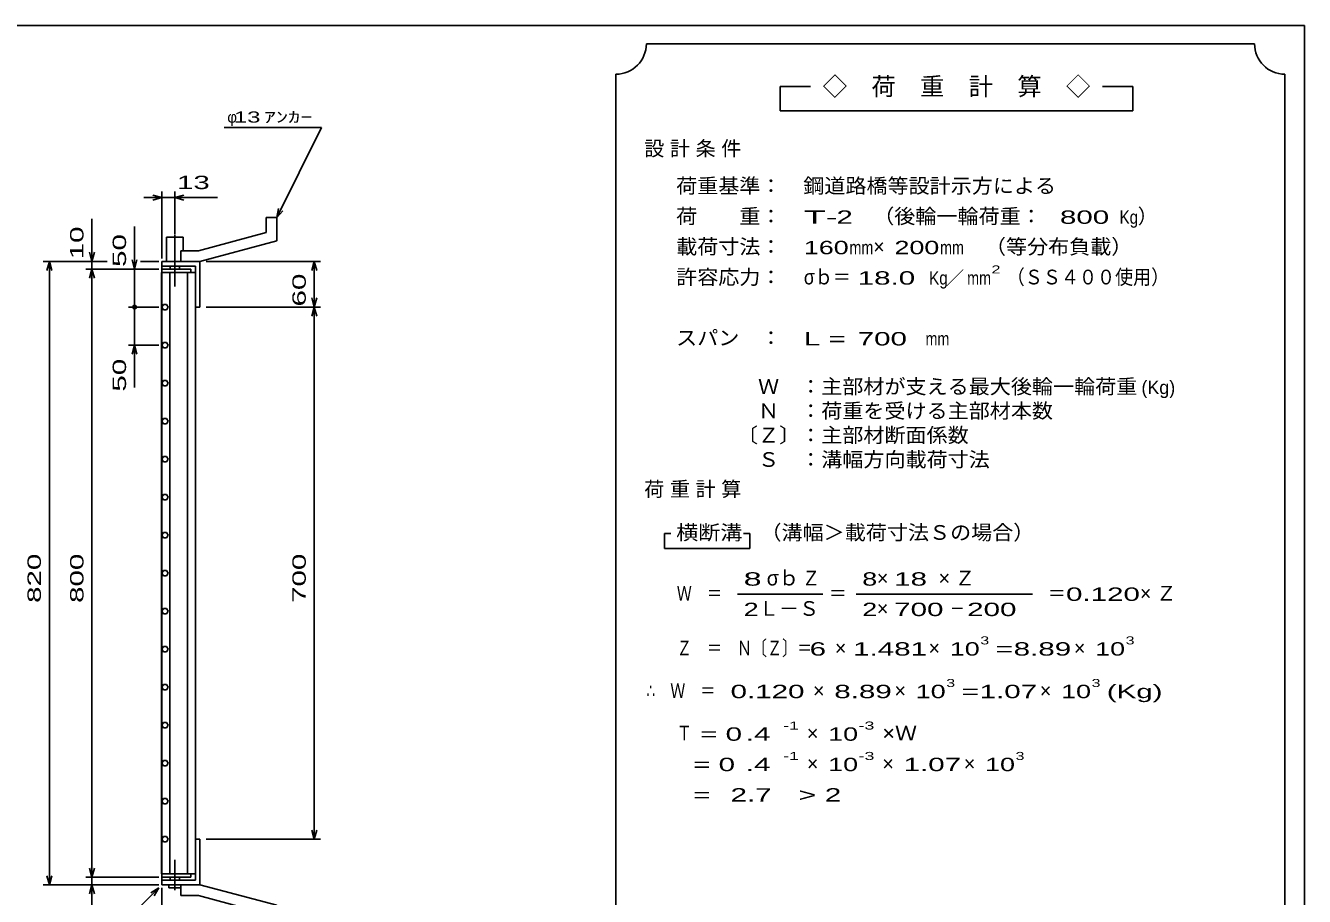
# Model space of a CAD drawing. Units: millimetres, scale not verified. Extents: x -1456 to 1385, y -1026 to 843.
# Drawn here: x -297 to 1385, y -303 to 843 of the extents above; entities that cross this region are included whole.
import ezdxf
from ezdxf.enums import TextEntityAlignment as Align

# ---------------------------------------------------------------- set-up
doc = ezdxf.new("R2010")
doc.units = ezdxf.units.MM
doc.header["$LTSCALE"] = 8
doc.linetypes.add('LONG_DASHED_DOTTED', pattern=[15.25, 12, -1.5, 0.25, -1.5])
for name, color, linetype, lineweight in [('0_2', 150, 'Continuous', 25), ('16', 3, 'Continuous', 25), ('19', 6, 'Continuous', 25), ('22', 4, 'Continuous', 25), ('24', 2, 'Continuous', 25)]:
    doc.layers.add(name, color=color, linetype=linetype, lineweight=lineweight)
doc.styles.add('ベクトル', font='')
doc.styles.get('ベクトル').set_extended_font_data('ベクトル')

msp = doc.modelspace()

# ---------------------------------------------------------------- linework, layer by layer
at = {"layer": '0_2'}
for p, q in [((-1383.2, 842.8), (1384.8, 842.8)), ((1384.8, 842.8), (1384.8, -917.2))]:
    msp.add_line(p, q, dxfattribs=at)
at = {"layer": '16'}
for p, q in [((-80, 522.5), (-118, 522.5)), ((-118, 522.5), (-118, 518)), ((-80, 518), (-80, 522.5)), ((-118.7, -273), (-118.7, 518)), ((-118.7, 518), (-118, 518)), ((-118, 518), (-80, 518)), ((-118, 518), (-118, -273)), ((-74, 518), (-118, 518)), ((-107.5, 518), (-107.5, -273)), ((-84.5, -273), (-84.5, 518)), ((-74, -273), (-74, 518)), ((-116.024, 475.95), (-118, 472.472)), ((-118, 472.472), (-115.976, 469.022)), ((-112.024, 475.978), (-116.024, 475.95)), ((-110, 472.5), (-112.024, 475.978)), ((-111.976, 469.05), (-110, 472.528)), ((-115.976, 469.022), (-111.976, 469.05)), ((-116.024, 425.95), (-118, 422.472)), ((-118, 422.472), (-115.976, 419.022)), ((-112.024, 425.978), (-116.024, 425.95)), ((-110, 422.5), (-112.024, 425.978)), ((-111.976, 419.05), (-110, 422.528)), ((-115.976, 419.022), (-111.976, 419.05)), ((-116.024, 375.95), (-118, 372.472)), ((-118, 372.472), (-115.976, 369.022)), ((-112.024, 375.978), (-116.024, 375.95)), ((-110, 372.5), (-112.024, 375.978)), ((-111.976, 369.05), (-110, 372.528)), ((-115.976, 369.022), (-111.976, 369.05)), ((-116.024, 325.95), (-118, 322.472)), ((-118, 322.472), (-115.976, 319.022)), ((-112.024, 325.978), (-116.024, 325.95)), ((-110, 322.5), (-112.024, 325.978)), ((-111.976, 319.05), (-110, 322.528)), ((-115.976, 319.022), (-111.976, 319.05)), ((-116.024, 275.95), (-118, 272.472)), ((-118, 272.472), (-115.976, 269.022)), ((-112.024, 275.978), (-116.024, 275.95)), ((-110, 272.5), (-112.024, 275.978)), ((-111.976, 269.05), (-110, 272.528)), ((-115.976, 269.022), (-111.976, 269.05)), ((-116.024, 225.95), (-118, 222.472)), ((-118, 222.472), (-115.976, 219.022)), ((-112.024, 225.978), (-116.024, 225.95)), ((-115.976, 219.022), (-111.976, 219.05)), ((-110, 222.5), (-112.024, 225.978)), ((-111.976, 219.05), (-110, 222.528)), ((-116.024, 175.95), (-118, 172.472)), ((-118, 172.472), (-115.976, 169.022)), ((-112.024, 175.978), (-116.024, 175.95)), ((-115.976, 169.022), (-111.976, 169.05)), ((-110, 172.5), (-112.024, 175.978)), ((-111.976, 169.05), (-110, 172.528)), ((-116.024, 125.95), (-118, 122.472)), ((-118, 122.472), (-115.976, 119.022)), ((-112.024, 125.978), (-116.024, 125.95)), ((-115.976, 119.022), (-111.976, 119.05)), ((-110, 122.5), (-112.024, 125.978)), ((-111.976, 119.05), (-110, 122.528)), ((-116.024, 75.95), (-118, 72.472)), ((-118, 72.472), (-115.976, 69.022)), ((-112.024, 75.978), (-116.024, 75.95)), ((-115.976, 69.022), (-111.976, 69.05)), ((-110, 72.5), (-112.024, 75.978)), ((-111.976, 69.05), (-110, 72.528)), ((-116.024, 25.95), (-118, 22.472)), ((-118, 22.472), (-115.976, 19.022)), ((-112.024, 25.978), (-116.024, 25.95)), ((-115.976, 19.022), (-111.976, 19.05)), ((-110, 22.5), (-112.024, 25.978)), ((-111.976, 19.05), (-110, 22.528)), ((-116.024, -24.05), (-118, -27.528)), ((-118, -27.528), (-115.976, -30.978)), ((-112.024, -24.022), (-116.024, -24.05)), ((-115.976, -30.978), (-111.976, -30.95)), ((-110, -27.5), (-112.024, -24.022)), ((-111.976, -30.95), (-110, -27.472)), ((-116.024, -74.05), (-118, -77.528)), ((-118, -77.528), (-115.976, -80.978)), ((-112.024, -74.022), (-116.024, -74.05)), ((-115.976, -80.978), (-111.976, -80.95)), ((-110, -77.5), (-112.024, -74.022)), ((-111.976, -80.95), (-110, -77.472)), ((-116.024, -124.05), (-118, -127.528)), ((-118, -127.528), (-115.976, -130.978)), ((-112.024, -124.022), (-116.024, -124.05)), ((-115.976, -130.978), (-111.976, -130.95)), ((-110, -127.5), (-112.024, -124.022)), ((-111.976, -130.95), (-110, -127.472)), ((-116.024, -174.05), (-118, -177.528)), ((-118, -177.528), (-115.976, -180.978)), ((-112.024, -174.022), (-116.024, -174.05)), ((-115.976, -180.978), (-111.976, -180.95)), ((-110, -177.5), (-112.024, -174.022)), ((-111.976, -180.95), (-110, -177.472)), ((-116.024, -224.05), (-118, -227.528)), ((-118, -227.528), (-115.976, -230.978)), ((-112.024, -224.022), (-116.024, -224.05)), ((-115.976, -230.978), (-111.976, -230.95)), ((-110, -227.5), (-112.024, -224.022)), ((-111.976, -230.95), (-110, -227.472)), ((-118, -273), (-118.7, -273)), ((-118, -273), (-80, -273)), ((-118, -277.5), (-118, -273)), ((-118, -273), (-74, -273)), ((-80, -277.5), (-118, -277.5)), ((-80, -273), (-80, -277.5))]:
    msp.add_line(p, q, dxfattribs=at)
at = {"layer": '19'}
for p, q in [((19, 590.5), (33, 590.5)), ((19, 570.5), (19, 590.5)), ((33, 559.5), (33, 590.5)), ((-112, 532.5), (-112, 564.5)), ((-112, 564.5), (-90, 564.5)), ((-90, 546.5), (-90, 564.5)), ((19, 570.5), (-70, 546.5)), ((-68, 532.5), (33, 559.5)), ((-93, 546.5), (-70, 546.5)), ((-93, 532.5), (-93, 546.5)), ((-118, 522.5), (-118, 532.5)), ((-118, 526.5), (-118, 532.5)), ((-118, 532.5), (-69, 532.5)), ((-74, 526.5), (-118, 526.5)), ((-107, 522.5), (-107, 526.5)), ((-95, 526.5), (-95, 522.5)), ((-93, 532.5), (-68, 532.5)), ((-74, 472.5), (-74, 526.5)), ((-69, 532.5), (-68, 531.5)), ((-68, 531.5), (-68, 472.5)), ((-68, 472.5), (-74, 472.5)), ((-68, -227.5), (-74, -227.5)), ((-74, -227.5), (-74, -281.5)), ((-68, -286.5), (-68, -227.5)), ((-118, -281.5), (-118, -271.5)), ((-118, -281.5), (-118, -287.5)), ((-74, -281.5), (-118, -281.5)), ((-107, -277.5), (-107, -281.5)), ((-95, -281.5), (-95, -277.5)), ((-118, -287.5), (-69, -287.5)), ((-109, -291.5), (-109, -287.5)), ((-109, -291.5), (-93, -291.5)), ((-93, -287.5), (-68, -287.5)), ((-93, -301.5), (-93, -287.5)), ((-93, -291.5), (-93, -287.5)), ((-93, -301.5), (-70, -301.5)), ((19, -325.5), (-70, -301.5)), ((-69, -287.5), (-68, -286.5)), ((-68, -287.5), (33, -314.5))]:
    msp.add_line(p, q, dxfattribs=at)
at = {"layer": '19', "linetype": 'LONG_DASHED_DOTTED'}
for p, q in [((-101, 567.5), (-101, 499.5)), ((-101, -294.5), (-101, -254.5))]:
    msp.add_line(p, q, dxfattribs=at)
at = {"layer": '22'}
for p, q in [((-36, 708.5), (92, 708.5)), ((33, 590.5), (92, 708.5)), ((-118, 536.5), (-118, 624.5)), ((-101, 568.496), (-101, 624.5)), ((-142, 616.5), (-118, 616.5)), ((-118, 616.5), (-130, 619.7)), ((-130, 613.3), (-118, 616.5)), ((-118, 616.5), (-101, 616.5)), ((-101, 616.5), (-89, 619.7)), ((-89, 613.3), (-101, 616.5)), ((-101, 616.5), (-45, 616.5)), ((33, 590.5), (35.4, 602.18)), ((33, 590.5), (41, 599.3)), ((-210, 532.5), (-210, 588.5)), ((-154, 522.5), (-154, 578.5)), ((-210, 532.5), (-213.2, 544.5)), ((-210, 532.5), (-206.8, 544.5)), ((-274, 532.5), (-190, 532.5)), ((-269.2, 520.5), (-266, 532.5)), ((-262.8, 520.5), (-266, 532.5)), ((-266, -287.5), (-266, 532.5)), ((-218, 532.5), (-190, 532.5)), ((-218, 522.5), (-122, 522.5)), ((-213.2, 510.5), (-210, 522.5)), ((-210, 522.5), (-210, 532.5)), ((-206.8, 510.5), (-210, 522.5)), ((-210, -277.5), (-210, 522.5)), ((-122, 522.5), (-162, 522.5)), ((-154, 522.5), (-157.2, 534.5)), ((-150.8, 534.5), (-154, 522.5)), ((-154, 522.5), (-154, 472.5)), ((-146, 532.5), (-122, 532.5)), ((-146, 532.5), (-122, 532.5)), ((-60, 532.5), (90.4, 532.5)), ((79.2, 520.5), (82.4, 532.5)), ((85.6, 520.5), (82.4, 532.5)), ((82.4, 472.5), (82.4, 532.5)), ((-162, 472.5), (-122, 472.5)), ((-154, 422.5), (-154, 472.5)), ((-60, 472.5), (90.4, 472.5)), ((82.4, 472.5), (79.2, 484.5)), ((79.2, 460.5), (82.4, 472.5)), ((82.4, 472.5), (85.6, 484.5)), ((85.6, 460.5), (82.4, 472.5)), ((82.4, -227.5), (82.4, 472.5)), ((-162, 422.5), (-122, 422.5)), ((-157.2, 410.5), (-154, 422.5)), ((-150.8, 410.5), (-154, 422.5)), ((-154, 366.5), (-154, 422.5)), ((82.4, -227.5), (79.2, -215.5)), ((82.4, -227.5), (85.6, -215.5)), ((-60, -227.5), (90.4, -227.5)), ((-210, -277.5), (-213.2, -265.5)), ((-210, -277.5), (-206.8, -265.5)), ((-266, -287.5), (-269.2, -275.5)), ((-266, -287.5), (-262.8, -275.5)), ((-218, -277.5), (-122, -277.5)), ((-210, -287.5), (-210, -277.5)), ((-274, -287.5), (-122, -287.5)), ((-242, -411.5), (-122, -291.5)), ((-218, -287.5), (-122, -287.5)), ((-213.2, -299.5), (-210, -287.5)), ((-206.8, -299.5), (-210, -287.5)), ((-210, -343.5), (-210, -287.5)), ((-132.4, -297.9), (-122, -291.5)), ((-128.4, -301.9), (-122, -291.5)), ((-118, -419.5), (-118, -291.5)), ((-118, -475.5), (-118, -291.5))]:
    msp.add_line(p, q, dxfattribs=at)
msp.add_circle((-154, 472.5), 2.4, dxfattribs=at)
at = {"layer": '24', "color": 4}
for p, q in [((1319.2, 818.8), (519.2, 818.8)), ((479.2, 778.8), (479.2, -461.2)), ((1359.2, -461.2), (1359.2, 778.8)), ((735.2, 762.8), (695.2, 762.8)), ((695.2, 762.8), (695.2, 730.8)), ((1159.2, 762.8), (1119.2, 762.8)), ((1159.2, 730.8), (1159.2, 762.8)), ((695.2, 730.8), (1159.2, 730.8)), ((551.2, 174.8), (543.2, 174.8)), ((543.2, 174.8), (543.2, 154.8)), ((655.2, 174.8), (647.2, 174.8)), ((655.2, 154.8), (655.2, 174.8)), ((543.2, 154.8), (655.2, 154.8)), ((639.2, 94.8), (751.2, 94.8)), ((795.2, 94.8), (1027.2, 94.8))]:
    msp.add_line(p, q, dxfattribs=at)
for centre, start, end in [((479.2, 818.8), 270, 0), ((1359.2, 818.8), 180, 270)]:
    msp.add_arc(centre, 40, start, end, dxfattribs=at)

# ---------------------------------------------------------------- texts
at = {"layer": '22', "color": 2, "style": 'ベクトル'}
msp.add_text('φ', height=14.66, dxfattribs=at).set_placement((-32, 722.5), align=Align.MIDDLE_LEFT)
for s, height, width, p in [(' 13 ', 14.66, 1.6, (-32, 722.5)), ('ｱﾝｶｰ', 14.66, 1.6, (16, 722.5)), (' 13 ', 17.6, 1.65, (-109, 636.5))]:
    msp.add_text(s, height=height, dxfattribs=dict(at, width=width)).set_placement(p, align=Align.MIDDLE_LEFT)
at = {"layer": '22', "color": 2, "style": 'ベクトル', "width": 1.65}
for s, p in [(' 10 ', (-230, 524.5)), (' 50 ', (-174, 514.5)), (' 60 ', (62.4, 462.5)), (' 50 ', (-174, 350.5)), (' 820 ', (-286, 72.5)), (' 800 ', (-230, 72.5)), (' 700 ', (62.4, 72.5))]:
    msp.add_text(s, height=17.6, rotation=90, dxfattribs=at).set_placement(p, align=Align.MIDDLE_LEFT)
at = {"layer": '24', "style": 'ベクトル'}
for s, height, p in [('◇\u3000荷\u3000重\u3000計\u3000算\u3000◇', 23.46, (751.2, 762.8)), ('）', 19.35, (1165.6, 592)), ('×', 19.35, (817.6, 552)), ('／', 17.6, (913.2, 510.8)), ('(Kg)', 17.6, (1170.4, 366.8)), ('σｂ', 19.35, (677.6, 116)), ('×', 19.35, (822.4, 116)), ('Ｌ－Ｓ', 19.35, (667.2, 76)), ('×', 19.35, (822.4, 76)), ('×', 19.35, (767.2, 24)), ('×', 19.35, (890.4, 24)), ('×', 19.35, (1081.6, 24)), ('×', 19.35, (738.4, -32)), ('×', 19.35, (845.6, -32)), ('×', 19.35, (1036.8, -32)), ('×', 19.35, (730.4, -88)), ('×', 19.35, (730.4, -128)), ('×', 19.35, (829.6, -128)), ('×', 19.35, (936.8, -128))]:
    msp.add_text(s, height=height, dxfattribs=at).set_placement(p, align=Align.MIDDLE_LEFT)
for s, height, width, p in [('荷重基準：\u3000', 19.35, 1.05, (558.4, 632)), ('鋼道路橋等設計示方による', 19.35, 1.05, (725.6, 632)), ('荷\u3000\u3000重：\u3000', 19.35, 1.05, (558.4, 592)), ('T-', 17.6, 2, (726.4, 590.8)), (' 2 ', 17.6, 1.65, (758.4, 590.8)), ('（後輪一輪荷重：', 19.35, 1.05, (817.6, 592)), ('  800', 17.6, 1.65, (1041.6, 590.8)), ('Kg', 17.6, 0.85, (1141.6, 590.8)), ('載荷寸法：\u3000', 19.35, 1.05, (558.4, 552)), ('160', 17.6, 1.5, (726.4, 550.8)), ('mm', 17.6, 0.8, (786.4, 550.8)), ('200', 17.6, 1.5, (845.6, 550.8)), ('mm', 17.6, 0.8, (905.6, 550.8)), ('\u3000（等分布負載）', 19.35, 1.05, (936.8, 552)), ('許容応力：\u3000', 19.35, 1.05, (558.4, 512)), ('σｂ＝', 19.35, 0.9, (726.4, 512)), ('2', 10.56, 1.5, (973.2, 522)), ('（ＳＳ４００使用）', 19.35, 0.9, (993.2, 512)), (' 18.0', 17.6, 1.65, (786.4, 510.8)), ('Kg', 17.6, 0.85, (891.2, 510.8)), ('mm', 17.6, 0.8, (941.2, 510.8)), ('スパン\u3000：\u3000', 19.35, 1.05, (558.4, 432)), ('L =', 17.6, 1.65, (726.4, 430.8)), (' 700 ', 17.6, 1.65, (786.4, 430.8)), ('mm', 17.6, 0.8, (886.4, 430.8)), ('\u3000Ｗ\u3000：主部材が支える最大後輪一輪荷重', 19.35, 1.05, (638.4, 368)), ('\u3000Ｎ\u3000：荷重を受ける主部材本数', 19.35, 1.05, (638.4, 336)), ('〔Ｚ〕：主部材断面係数', 19.35, 1.05, (638.4, 304)), ('\u3000Ｓ\u3000：溝幅方向載荷寸法', 19.35, 1.05, (638.4, 272)), ('横断溝', 19.35, 1.1, (558.4, 176)), ('\u3000（溝幅＞載荷寸法Ｓの場合）', 19.35, 1.05, (641.6, 176)), ('8', 17.6, 1.8, (647.2, 114.8)), ('Ｚ', 19.35, 0.9, (724, 116)), ('8', 17.6, 1.5, (803.2, 114.8)), (' 18 ', 17.6, 1.65, (834.4, 114.8)), ('Ｗ\u3000＝', 19.35, 0.75, (559.2, 96)), ('0.120', 17.6, 1.65, (1071.2, 94.8)), ('＝', 19.35, 0.9, (759.2, 96)), ('＝', 19.35, 0.9, (1047.2, 96)), ('2', 17.6, 1.5, (647.2, 74.8)), ('2', 17.6, 1.5, (803.2, 74.8)), (' 700 ', 17.6, 1.65, (834.4, 74.8)), ('－', 19.35, 0.75, (918.4, 76)), (' 200 ', 17.6, 1.65, (930.4, 74.8)), ('Ｚ\u3000＝\u3000Ｎ〔Ｚ〕＝', 19.35, 0.75, (559.2, 24)), ('3', 10.56, 1.5, (958.4, 34)), ('3', 10.56, 1.5, (1149.6, 34)), (' 6 ', 17.6, 1.65, (723.2, 22.8)), ('1.481', 17.6, 1.65, (791.2, 22.8)), ('10', 17.6, 1.5, (918.4, 22.8)), ('=', 17.6, 1.7, (978.4, 22.8)), ('8.89', 17.6, 1.65, (1002.4, 22.8)), ('10', 17.6, 1.5, (1109.6, 22.8)), ('3', 10.56, 1.5, (913.6, -22)), ('3', 10.56, 1.5, (1104.8, -22)), ('∴\u3000Ｗ\u3000＝', 19.35, 0.75, (519.2, -32)), (' 0.120', 17.6, 1.65, (619.2, -33.2)), ('8.89', 17.6, 1.65, (766.4, -33.2)), ('10', 17.6, 1.5, (873.6, -33.2)), ('=', 17.6, 1.7, (933.6, -33.2)), ('1.07', 17.6, 1.65, (957.6, -33.2)), ('10', 17.6, 1.5, (1064.8, -33.2)), ('(Kg)', 17.6, 1.65, (1124.8, -33.2)), ('Ｔ', 19.35, 0.75, (559.2, -88)), (' = 0', 17.6, 1.65, (579.2, -89.2)), (' .4 ', 17.6, 1.65, (639.2, -89.2)), ('-1', 10.56, 1.65, (699.2, -78)), ('10', 17.6, 1.5, (758.4, -89.2)), ('-3', 10.56, 1.65, (798.4, -78)), ('×Ｗ', 19.35, 1.1, (829.6, -88)), ('-1', 10.56, 1.65, (699.2, -118)), ('-3', 10.56, 1.65, (798.4, -118)), ('3', 10.56, 1.5, (1004.8, -118)), ('  = 0', 17.6, 1.65, (559.2, -129.2)), (' .4 ', 17.6, 1.65, (639.2, -129.2)), ('10', 17.6, 1.5, (758.4, -129.2)), ('1.07', 17.6, 1.65, (857.6, -129.2)), ('10', 17.6, 1.5, (964.8, -129.2)), ('  =', 17.6, 1.65, (559.2, -169.2)), (' 2.7', 17.6, 1.65, (619.2, -169.2)), ('>', 17.6, 1.7, (719.2, -169.2)), (' 2 ', 17.6, 1.65, (743.2, -169.2))]:
    msp.add_text(s, height=height, dxfattribs=dict(at, width=width)).set_placement(p, align=Align.MIDDLE_LEFT)
at = {"layer": '24', "char_height": 19.35, "attachment_point": 4, "style": 'ベクトル'}
for s, insert in [('\\T1.28;設計条件', (516.4, 680)), ('\\T1.28;荷重計算', (516.4, 232)), ('\\T1.42;×Ｚ', (903.6, 116)), ('\\T1.42;×Ｚ', (1168.4, 96))]:
    msp.add_mtext(s, dxfattribs=dict(at, insert=insert))

doc.saveas('drawing.dxf')
